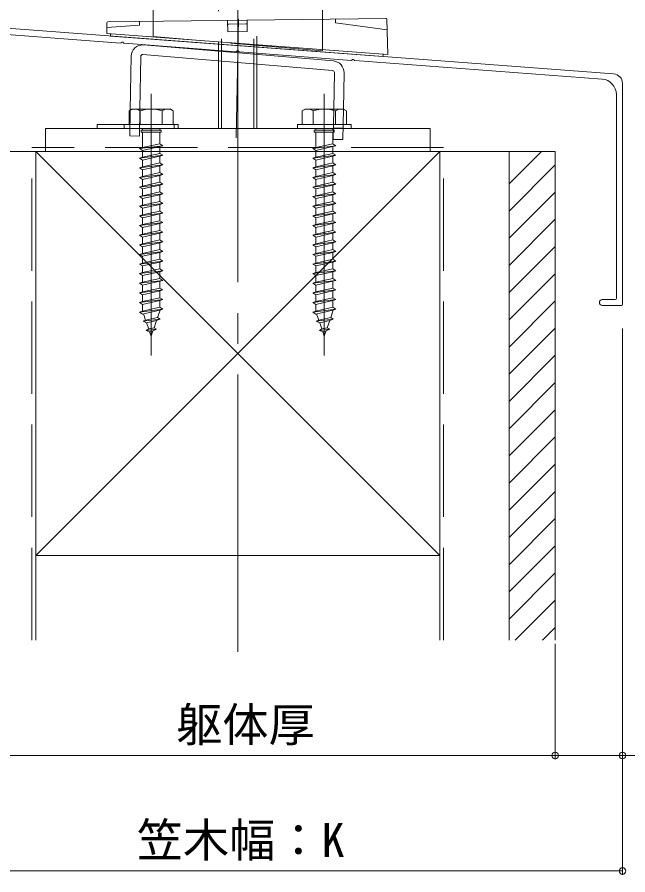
# Model space of a CAD drawing. Units: millimetres, scale not verified. Extents: x -990 to 990, y -820 to 2383.
# Drawn here: x -354.3 to -195.6, y -47 to 175.9 of the extents above; entities that cross this region are included whole.
import ezdxf
from ezdxf.enums import TextEntityAlignment as Align

# ---------------------------------------------------------------- set-up
doc = ezdxf.new("R2010")
doc.units = ezdxf.units.MM
doc.header["$LTSCALE"] = 8
doc.linetypes.add('CHAIN2', pattern=[12, 9, -1, 1, -1])
doc.linetypes.add('DASHED3', pattern=[4, 3, -1])
for name, color, linetype, lineweight in [('0-4_YKK_12', 4, 'DASHED3', 9), ('0-5_YKK_13', 3, 'Continuous', 9), ('0-6_YKK_D', 3, 'Continuous', 18), ('0-7_YSS_K', 7, 'Continuous', 9), ('0-8_YKK_A1', 6, 'Continuous', 9)]:
    doc.layers.add(name, color=color, linetype=linetype, lineweight=lineweight)
doc.styles.add('ＭＳ ゴシック', font='')
doc.styles.get('ＭＳ ゴシック').set_extended_font_data('MS Gothic')

msp = doc.modelspace()

# ---------------------------------------------------------------- linework, layer by layer
at = {"layer": '0-4_YKK_12', "linetype": 'CHAIN2'}
for p, q in [((-297.01, 136.045), (-297.01, 272.045)), ((-297.394, 144.606), (-296.855, 175.485)), ((-319.51, 156.045), (-319.51, 88.006)), ((-274.51, 156.045), (-274.51, 88.006))]:
    msp.add_line(p, q, dxfattribs=at)
at = {"layer": '0-4_YKK_12'}
for p, q in [((-302.01, 265.545), (-302.01, 147.045)), ((-301.2, 266.355), (-301.2, 147.045)), ((-292.82, 266.355), (-292.82, 147.045)), ((-292.01, 147.045), (-292.01, 265.545)), ((-319.01, 243.047), (-319.01, 170.933)), ((-275.01, 243.047), (-275.01, 167.161)), ((-275.01, 167.161), (-319.01, 170.933)), ((-324.973, 151.779), (-325.09, 145.089)), ((-322.468, 152.045), (-322.591, 145.045)), ((-272.061, 152.045), (-272.198, 144.166)), ((-269.56, 152.045), (-269.699, 144.122)), ((-326.51, 148.045), (-313.51, 148.045)), ((-325.038, 148.089), (-322.538, 148.045)), ((-313.51, 148.045), (-313.51, 147.045)), ((-272.146, 147.165), (-269.646, 147.122)), ((-326.51, 147.045), (-313.51, 147.045)), ((-325.09, 145.089), (-322.591, 145.045)), ((-322.11, 146.545), (-322.11, 146.045)), ((-316.91, 146.545), (-322.11, 146.545)), ((-316.91, 146.045), (-322.11, 146.045)), ((-321.76, 147.045), (-321.76, 146.545)), ((-321.76, 142.045), (-321.76, 146.045)), ((-317.26, 147.045), (-317.26, 146.545)), ((-317.26, 146.045), (-317.26, 143.045)), ((-316.91, 146.545), (-316.91, 146.045)), ((-277.11, 146.545), (-277.11, 146.045)), ((-271.91, 146.545), (-277.11, 146.545)), ((-271.91, 146.045), (-277.11, 146.045)), ((-276.76, 147.045), (-276.76, 146.545)), ((-276.76, 142.045), (-276.76, 146.045)), ((-272.26, 147.045), (-272.26, 146.545)), ((-272.26, 146.045), (-272.26, 143.045)), ((-271.91, 146.545), (-271.91, 146.045)), ((-272.198, 144.166), (-269.699, 144.122)), ((-316.51, 142.545), (-322.51, 141.795)), ((-317.26, 142.295), (-321.76, 141.295)), ((-321.76, 139.545), (-321.76, 141.295)), ((-317.26, 140.545), (-321.76, 139.545)), ((-317.26, 142.295), (-317.26, 140.545)), ((-317.26, 140.545), (-316.51, 140.045)), ((-271.51, 142.545), (-277.51, 141.795)), ((-272.26, 142.295), (-276.76, 141.295)), ((-276.76, 139.545), (-276.76, 141.295)), ((-272.26, 140.545), (-276.76, 139.545)), ((-272.26, 142.295), (-272.26, 140.545)), ((-272.26, 140.545), (-271.51, 140.045)), ((-316.51, 140.045), (-322.51, 139.295)), ((-321.76, 139.545), (-322.51, 139.295)), ((-322.51, 139.295), (-321.76, 138.795)), ((-317.26, 139.795), (-321.76, 138.795)), ((-321.76, 137.045), (-321.76, 138.795)), ((-316.51, 140.045), (-317.26, 139.795)), ((-317.26, 139.795), (-317.26, 138.045)), ((-271.51, 140.045), (-277.51, 139.295)), ((-276.76, 139.545), (-277.51, 139.295)), ((-277.51, 139.295), (-276.76, 138.795)), ((-272.26, 139.795), (-276.76, 138.795)), ((-276.76, 137.045), (-276.76, 138.795)), ((-271.51, 140.045), (-272.26, 139.795)), ((-272.26, 139.795), (-272.26, 138.045)), ((-316.51, 137.545), (-322.51, 136.795)), ((-317.26, 137.295), (-321.76, 136.295)), ((-321.76, 134.545), (-321.76, 136.295)), ((-317.26, 137.295), (-317.26, 135.545)), ((-271.51, 137.545), (-277.51, 136.795)), ((-272.26, 137.295), (-276.76, 136.295)), ((-276.76, 134.545), (-276.76, 136.295)), ((-272.26, 137.295), (-272.26, 135.545)), ((-316.51, 135.045), (-322.51, 134.295)), ((-317.26, 134.795), (-321.76, 133.795)), ((-321.76, 132.045), (-321.76, 133.795)), ((-317.26, 134.795), (-317.26, 133.045)), ((-271.51, 135.045), (-277.51, 134.295)), ((-272.26, 134.795), (-276.76, 133.795)), ((-276.76, 132.045), (-276.76, 133.795)), ((-272.26, 134.795), (-272.26, 133.045)), ((-316.51, 132.545), (-322.51, 131.795)), ((-317.26, 132.295), (-321.76, 131.295)), ((-317.26, 132.295), (-317.26, 130.545)), ((-271.51, 132.545), (-277.51, 131.795)), ((-272.26, 132.295), (-276.76, 131.295)), ((-272.26, 132.295), (-272.26, 130.545)), ((-316.51, 130.045), (-322.51, 129.295)), ((-321.76, 129.545), (-321.76, 131.295)), ((-317.26, 129.795), (-321.76, 128.795)), ((-317.26, 129.795), (-317.26, 128.045)), ((-271.51, 130.045), (-277.51, 129.295)), ((-276.76, 129.545), (-276.76, 131.295)), ((-272.26, 129.795), (-276.76, 128.795)), ((-272.26, 129.795), (-272.26, 128.045)), ((-316.51, 127.545), (-322.51, 126.795)), ((-321.76, 127.045), (-321.76, 128.795)), ((-317.26, 127.295), (-321.76, 126.295)), ((-317.26, 127.295), (-317.26, 125.545)), ((-271.51, 127.545), (-277.51, 126.795)), ((-276.76, 127.045), (-276.76, 128.795)), ((-272.26, 127.295), (-276.76, 126.295)), ((-272.26, 127.295), (-272.26, 125.545)), ((-316.51, 125.045), (-322.51, 124.295)), ((-321.76, 124.545), (-321.76, 126.295)), ((-271.51, 125.045), (-277.51, 124.295)), ((-276.76, 124.545), (-276.76, 126.295)), ((-317.26, 124.795), (-321.76, 123.795)), ((-321.76, 122.045), (-321.76, 123.795)), ((-317.26, 124.795), (-317.26, 123.045)), ((-272.26, 124.795), (-276.76, 123.795)), ((-276.76, 122.045), (-276.76, 123.795)), ((-272.26, 124.795), (-272.26, 123.045)), ((-316.51, 122.545), (-322.51, 121.795)), ((-317.26, 122.295), (-321.76, 121.295)), ((-321.76, 119.545), (-321.76, 121.295)), ((-317.26, 122.295), (-317.26, 120.545)), ((-271.51, 122.545), (-277.51, 121.795)), ((-272.26, 122.295), (-276.76, 121.295)), ((-276.76, 119.545), (-276.76, 121.295)), ((-272.26, 122.295), (-272.26, 120.545)), ((-316.51, 120.045), (-322.51, 119.295)), ((-317.26, 119.795), (-321.76, 118.795)), ((-321.76, 117.045), (-321.76, 118.795)), ((-317.26, 119.795), (-317.26, 118.045)), ((-271.51, 120.045), (-277.51, 119.295)), ((-272.26, 119.795), (-276.76, 118.795)), ((-276.76, 117.045), (-276.76, 118.795)), ((-272.26, 119.795), (-272.26, 118.045)), ((-316.51, 117.545), (-322.51, 116.795)), ((-317.26, 117.295), (-321.76, 116.295)), ((-321.76, 114.545), (-321.76, 116.295)), ((-317.26, 117.295), (-317.26, 115.545)), ((-271.51, 117.545), (-277.51, 116.795)), ((-272.26, 117.295), (-276.76, 116.295)), ((-276.76, 114.545), (-276.76, 116.295)), ((-272.26, 117.295), (-272.26, 115.545)), ((-316.51, 115.045), (-322.51, 114.295)), ((-317.26, 114.795), (-321.76, 113.795)), ((-321.76, 112.045), (-321.76, 113.795)), ((-317.26, 114.795), (-317.26, 113.045)), ((-271.51, 115.045), (-277.51, 114.295)), ((-272.26, 114.795), (-276.76, 113.795)), ((-276.76, 112.045), (-276.76, 113.795)), ((-272.26, 114.795), (-272.26, 113.045)), ((-316.51, 112.545), (-322.51, 111.795)), ((-317.26, 112.295), (-321.76, 111.295)), ((-317.26, 112.295), (-317.26, 110.545)), ((-271.51, 112.545), (-277.51, 111.795)), ((-272.26, 112.295), (-276.76, 111.295)), ((-272.26, 112.295), (-272.26, 110.545)), ((-316.51, 110.045), (-322.51, 109.295)), ((-321.76, 109.545), (-321.76, 111.295)), ((-317.26, 109.795), (-321.76, 108.795)), ((-317.26, 109.795), (-317.26, 108.045)), ((-271.51, 110.045), (-277.51, 109.295)), ((-276.76, 109.545), (-276.76, 111.295)), ((-272.26, 109.795), (-276.76, 108.795)), ((-272.26, 109.795), (-272.26, 108.045)), ((-316.51, 107.545), (-322.51, 106.795)), ((-321.76, 107.045), (-321.76, 108.795)), ((-317.26, 107.295), (-321.76, 106.295)), ((-317.26, 107.295), (-317.26, 105.545)), ((-271.51, 107.545), (-277.51, 106.795)), ((-276.76, 107.045), (-276.76, 108.795)), ((-272.26, 107.295), (-276.76, 106.295)), ((-272.26, 107.295), (-272.26, 105.545)), ((-316.51, 105.045), (-322.51, 104.295)), ((-321.76, 104.545), (-321.76, 106.295)), ((-317.26, 104.795), (-321.76, 103.795)), ((-317.26, 104.795), (-317.26, 103.045)), ((-271.51, 105.045), (-277.51, 104.295)), ((-276.76, 104.545), (-276.76, 106.295)), ((-272.26, 104.795), (-276.76, 103.795)), ((-272.26, 104.795), (-272.26, 103.045)), ((-316.51, 102.545), (-322.51, 101.795)), ((-321.76, 102.045), (-321.76, 103.795)), ((-271.51, 102.545), (-277.51, 101.795)), ((-276.76, 102.045), (-276.76, 103.795)), ((-317.26, 102.295), (-321.76, 101.295)), ((-321.76, 99.579), (-321.76, 101.295)), ((-317.26, 102.295), (-317.26, 100.545)), ((-272.26, 102.295), (-276.76, 101.295)), ((-276.76, 99.579), (-276.76, 101.295)), ((-272.26, 102.295), (-272.26, 100.545)), ((-316.51, 100.045), (-322.51, 99.295)), ((-317.26, 99.795), (-321.76, 98.795)), ((-321.748, 99.547), (-321.76, 99.579)), ((-320.949, 97.225), (-321.509, 98.851)), ((-317.26, 99.579), (-317.832, 97.918)), ((-317.26, 99.795), (-317.26, 99.579)), ((-271.51, 100.045), (-277.51, 99.295)), ((-272.26, 99.795), (-276.76, 98.795)), ((-276.748, 99.547), (-276.76, 99.579)), ((-275.949, 97.225), (-276.509, 98.851)), ((-272.26, 99.579), (-272.832, 97.918)), ((-272.26, 99.795), (-272.26, 99.579)), ((-317.196, 97.459), (-321.632, 96.905)), ((-321.632, 96.905), (-320.949, 97.225)), ((-321.632, 96.905), (-320.709, 96.528)), ((-317.832, 97.918), (-320.949, 97.225)), ((-318.111, 97.106), (-320.709, 96.528)), ((-320.149, 94.903), (-320.709, 96.528)), ((-318.111, 97.106), (-318.764, 95.211)), ((-317.196, 97.459), (-318.111, 97.106)), ((-317.196, 97.459), (-317.832, 97.918)), ((-272.196, 97.459), (-276.632, 96.905)), ((-276.632, 96.905), (-275.949, 97.225)), ((-276.632, 96.905), (-275.709, 96.528)), ((-272.832, 97.918), (-275.949, 97.225)), ((-273.111, 97.106), (-275.709, 96.528)), ((-275.149, 94.903), (-275.709, 96.528)), ((-273.111, 97.106), (-273.764, 95.211)), ((-272.196, 97.459), (-273.111, 97.106)), ((-272.196, 97.459), (-272.832, 97.918)), ((-320.806, 94.508), (-320.149, 94.903)), ((-318.096, 94.847), (-320.806, 94.508)), ((-320.806, 94.508), (-319.909, 94.206)), ((-318.764, 95.211), (-320.149, 94.903)), ((-319.043, 94.399), (-319.909, 94.206)), ((-319.51, 93.045), (-319.909, 94.206)), ((-319.043, 94.399), (-319.51, 93.045)), ((-318.096, 94.847), (-319.043, 94.399)), ((-318.096, 94.847), (-318.764, 95.211)), ((-275.806, 94.508), (-275.149, 94.903)), ((-273.096, 94.847), (-275.806, 94.508)), ((-275.806, 94.508), (-274.909, 94.206)), ((-273.764, 95.211), (-275.149, 94.903)), ((-274.043, 94.399), (-274.909, 94.206)), ((-274.51, 93.045), (-274.909, 94.206)), ((-274.043, 94.399), (-274.51, 93.045)), ((-273.096, 94.847), (-274.043, 94.399)), ((-273.096, 94.847), (-273.764, 95.211))]:
    msp.add_line(p, q, dxfattribs=at)
at = {"layer": '0-4_YKK_12', "linetype": 'Continuous'}
for p, q in [((-331.038, 174.446), (-331.052, 171.74)), ((-258.553, 175.64), (-330.742, 174.744)), ((-299.635, 174.835), (-299.644, 175.13)), ((-299.635, 174.835), (-299.554, 172.139)), ((-299.314, 174.134), (-294.844, 174.189)), ((-294.541, 174.898), (-294.555, 172.202)), ((-294.539, 175.193), (-294.541, 174.898)), ((-257.978, 166.259), (-258.25, 175.349)), ((-331.052, 171.74), (-257.978, 166.259)), ((-299.554, 172.139), (-294.555, 172.202)), ((-321.477, 168.716), (-272.142, 164.555)), ((-324.729, 165.779), (-324.973, 151.779)), ((-322.229, 165.735), (-322.468, 152.045)), ((-321.687, 166.225), (-272.353, 162.064)), ((-271.895, 161.557), (-272.061, 152.045)), ((-269.395, 161.513), (-269.56, 152.045)), ((-324.51, 152.045), (-325.26, 151.612)), ((-325.26, 151.614), (-325.26, 148.045)), ((-324.51, 152.045), (-314.51, 152.045)), ((-322.396, 148.045), (-322.396, 151.598)), ((-316.623, 148.045), (-316.623, 151.598)), ((-314.51, 152.045), (-313.76, 151.612)), ((-313.76, 148.045), (-313.76, 151.614)), ((-279.51, 152.045), (-280.26, 151.612)), ((-280.26, 151.614), (-280.26, 148.045)), ((-279.51, 152.045), (-269.51, 152.045)), ((-277.396, 148.045), (-277.396, 151.598)), ((-271.623, 148.045), (-271.623, 151.598)), ((-269.51, 152.045), (-268.76, 151.612)), ((-268.76, 148.045), (-268.76, 151.614)), ((-333.51, 148.045), (-326.51, 148.045)), ((-333.51, 148.045), (-333.51, 147.045)), ((-312.51, 148.045), (-326.51, 148.045)), ((-326.51, 148.045), (-326.51, 147.045)), ((-313.76, 148.045), (-325.26, 148.045)), ((-312.51, 148.045), (-312.51, 147.045)), ((-267.51, 148.045), (-281.51, 148.045)), ((-281.51, 148.045), (-281.51, 147.045)), ((-268.76, 148.045), (-280.26, 148.045)), ((-267.51, 148.045), (-267.51, 147.045)), ((-247.01, 147.045), (-347.01, 147.045)), ((-347.01, 147.045), (-347.01, 141.045)), ((-333.51, 147.045), (-326.51, 147.045)), ((-312.51, 147.045), (-326.51, 147.045)), ((-267.51, 147.045), (-281.51, 147.045)), ((-247.01, 147.045), (-247.01, 141.045)), ((-247.01, 141.045), (-347.01, 141.045))]:
    msp.add_line(p, q, dxfattribs=at)
at = {"layer": '0-4_YKK_12'}
for points in [[(-331.044, 173.242), (-322.577, 173.845), (-322.572, 174.845)], [(-271.611, 175.478), (-271.581, 174.478), (-258.169, 172.661)], [(-317.26, 143.045), (-321.76, 142.045), (-322.51, 141.795), (-321.76, 141.295)], [(-317.26, 143.045), (-316.51, 142.545), (-317.26, 142.295)], [(-272.26, 143.045), (-276.76, 142.045), (-277.51, 141.795), (-276.76, 141.295)], [(-272.26, 143.045), (-271.51, 142.545), (-272.26, 142.295)], [(-317.26, 138.045), (-321.76, 137.045), (-322.51, 136.795), (-321.76, 136.295)], [(-317.26, 138.045), (-316.51, 137.545), (-317.26, 137.295)], [(-272.26, 138.045), (-276.76, 137.045), (-277.51, 136.795), (-276.76, 136.295)], [(-272.26, 138.045), (-271.51, 137.545), (-272.26, 137.295)], [(-317.26, 135.545), (-321.76, 134.545), (-322.51, 134.295), (-321.76, 133.795)], [(-317.26, 135.545), (-316.51, 135.045), (-317.26, 134.795)], [(-272.26, 135.545), (-276.76, 134.545), (-277.51, 134.295), (-276.76, 133.795)], [(-272.26, 135.545), (-271.51, 135.045), (-272.26, 134.795)], [(-317.26, 133.045), (-321.76, 132.045), (-322.51, 131.795), (-321.76, 131.295)], [(-317.26, 133.045), (-316.51, 132.545), (-317.26, 132.295)], [(-272.26, 133.045), (-276.76, 132.045), (-277.51, 131.795), (-276.76, 131.295)], [(-272.26, 133.045), (-271.51, 132.545), (-272.26, 132.295)], [(-317.26, 130.545), (-321.76, 129.545), (-322.51, 129.295), (-321.76, 128.795)], [(-317.26, 130.545), (-316.51, 130.045), (-317.26, 129.795)], [(-272.26, 130.545), (-276.76, 129.545), (-277.51, 129.295), (-276.76, 128.795)], [(-272.26, 130.545), (-271.51, 130.045), (-272.26, 129.795)], [(-317.26, 128.045), (-321.76, 127.045), (-322.51, 126.795), (-321.76, 126.295)], [(-317.26, 128.045), (-316.51, 127.545), (-317.26, 127.295)], [(-272.26, 128.045), (-276.76, 127.045), (-277.51, 126.795), (-276.76, 126.295)], [(-272.26, 128.045), (-271.51, 127.545), (-272.26, 127.295)], [(-317.26, 125.545), (-321.76, 124.545), (-322.51, 124.295), (-321.76, 123.795)], [(-317.26, 125.545), (-316.51, 125.045), (-317.26, 124.795)], [(-272.26, 125.545), (-276.76, 124.545), (-277.51, 124.295), (-276.76, 123.795)], [(-272.26, 125.545), (-271.51, 125.045), (-272.26, 124.795)], [(-317.26, 123.045), (-321.76, 122.045), (-322.51, 121.795), (-321.76, 121.295)], [(-317.26, 123.045), (-316.51, 122.545), (-317.26, 122.295)], [(-272.26, 123.045), (-276.76, 122.045), (-277.51, 121.795), (-276.76, 121.295)], [(-272.26, 123.045), (-271.51, 122.545), (-272.26, 122.295)], [(-317.26, 120.545), (-321.76, 119.545), (-322.51, 119.295), (-321.76, 118.795)], [(-317.26, 120.545), (-316.51, 120.045), (-317.26, 119.795)], [(-272.26, 120.545), (-276.76, 119.545), (-277.51, 119.295), (-276.76, 118.795)], [(-272.26, 120.545), (-271.51, 120.045), (-272.26, 119.795)], [(-317.26, 118.045), (-321.76, 117.045), (-322.51, 116.795), (-321.76, 116.295)], [(-317.26, 118.045), (-316.51, 117.545), (-317.26, 117.295)], [(-272.26, 118.045), (-276.76, 117.045), (-277.51, 116.795), (-276.76, 116.295)], [(-272.26, 118.045), (-271.51, 117.545), (-272.26, 117.295)], [(-317.26, 115.545), (-321.76, 114.545), (-322.51, 114.295), (-321.76, 113.795)], [(-317.26, 115.545), (-316.51, 115.045), (-317.26, 114.795)], [(-272.26, 115.545), (-276.76, 114.545), (-277.51, 114.295), (-276.76, 113.795)], [(-272.26, 115.545), (-271.51, 115.045), (-272.26, 114.795)], [(-317.26, 113.045), (-321.76, 112.045), (-322.51, 111.795), (-321.76, 111.295)], [(-317.26, 113.045), (-316.51, 112.545), (-317.26, 112.295)], [(-272.26, 113.045), (-276.76, 112.045), (-277.51, 111.795), (-276.76, 111.295)], [(-272.26, 113.045), (-271.51, 112.545), (-272.26, 112.295)], [(-317.26, 110.545), (-321.76, 109.545), (-322.51, 109.295), (-321.76, 108.795)], [(-317.26, 110.545), (-316.51, 110.045), (-317.26, 109.795)], [(-272.26, 110.545), (-276.76, 109.545), (-277.51, 109.295), (-276.76, 108.795)], [(-272.26, 110.545), (-271.51, 110.045), (-272.26, 109.795)], [(-317.26, 108.045), (-321.76, 107.045), (-322.51, 106.795), (-321.76, 106.295)], [(-317.26, 108.045), (-316.51, 107.545), (-317.26, 107.295)], [(-272.26, 108.045), (-276.76, 107.045), (-277.51, 106.795), (-276.76, 106.295)], [(-272.26, 108.045), (-271.51, 107.545), (-272.26, 107.295)], [(-317.26, 105.545), (-321.76, 104.545), (-322.51, 104.295), (-321.76, 103.795)], [(-317.26, 105.545), (-316.51, 105.045), (-317.26, 104.795)], [(-272.26, 105.545), (-276.76, 104.545), (-277.51, 104.295), (-276.76, 103.795)], [(-272.26, 105.545), (-271.51, 105.045), (-272.26, 104.795)], [(-317.26, 103.045), (-321.76, 102.045), (-322.51, 101.795), (-321.76, 101.295)], [(-317.26, 103.045), (-316.51, 102.545), (-317.26, 102.295)], [(-272.26, 103.045), (-276.76, 102.045), (-277.51, 101.795), (-276.76, 101.295)], [(-272.26, 103.045), (-271.51, 102.545), (-272.26, 102.295)], [(-317.26, 100.545), (-321.76, 99.545), (-322.51, 99.295), (-321.76, 98.795)], [(-317.26, 100.545), (-316.51, 100.045), (-317.26, 99.795)], [(-272.26, 100.545), (-276.76, 99.545), (-277.51, 99.295), (-276.76, 98.795)], [(-272.26, 100.545), (-271.51, 100.045), (-272.26, 99.795)]]:
    msp.add_lwpolyline(points, dxfattribs=at)
at = {"layer": '0-4_YKK_12', "linetype": 'Continuous'}
msp.add_lwpolyline([(-330.055, 171.665), (-330.102, 171.027), (-259.301, 165.717), (-259.253, 166.355)], dxfattribs=at)
for centre, radius, start, end in [((-330.738, 174.444), 0.3, 90.71085, 179.71085), ((-258.55, 175.34), 0.3, 1.71085, 90.71085), ((-321.729, 165.727), 3, 85.17906, 179), ((-321.729, 165.727), 0.5, 85.17906, 179), ((-272.395, 161.566), 3, 359, 85.17906), ((-272.395, 161.566), 0.5, 359, 85.17906), ((-323.84, 149.489), 2.556, 55.61575, 123.74822), ((-319.51, 142.492), 9.553, 72.41205, 107.58795), ((-315.179, 149.489), 2.556, 56.25178, 124.38425), ((-278.84, 149.489), 2.556, 55.61575, 123.74822), ((-274.51, 142.492), 9.553, 72.41205, 107.58795), ((-270.179, 149.489), 2.556, 56.25178, 124.38425)]:
    msp.add_arc(centre, radius, start, end, dxfattribs=at)
for centre, start_param, end_param in [((-299.312, 174.084), 1.5741112, 3.1446029), ((-294.845, 174.139), 6.280175, 7.8506668)]:
    msp.add_ellipse(centre, major_axis=(0.3, 0.004), ratio=0.167151, start_param=start_param, end_param=end_param, dxfattribs=at)
at = {"layer": '0-5_YKK_13', "linetype": 'CHAIN2'}
msp.add_line((-297.01, 11.045), (-297.01, 317.674), dxfattribs=at)
at = {"layer": '0-5_YKK_13'}
for p, q in [((-214.51, 141.045), (-379.51, 141.045)), ((-349.51, 141.045), (-244.51, 36.045)), ((-244.51, 141.045), (-349.51, 36.045)), ((-349.51, 141.045), (-349.51, 14.045)), ((-244.51, 141.045), (-244.51, 14.045)), ((-226.51, 141.045), (-226.51, 14.045)), ((-226.51, 132.637), (-218.102, 141.045)), ((-214.51, 141.045), (-214.51, 14.045)), ((-226.51, 125.566), (-214.51, 137.566)), ((-226.51, 118.495), (-214.51, 130.495)), ((-226.51, 111.424), (-214.51, 123.424)), ((-226.51, 104.353), (-214.51, 116.353)), ((-226.51, 97.282), (-214.51, 109.282)), ((-226.51, 90.211), (-214.51, 102.211)), ((-226.51, 83.14), (-214.51, 95.14)), ((-226.51, 76.069), (-214.51, 88.069)), ((-226.51, 68.998), (-214.51, 80.998)), ((-226.51, 61.927), (-214.51, 73.927)), ((-226.51, 54.856), (-214.51, 66.856)), ((-226.51, 47.784), (-214.51, 59.784)), ((-226.51, 40.713), (-214.51, 52.713)), ((-226.51, 33.642), (-214.51, 45.642)), ((-226.51, 26.571), (-214.51, 38.571)), ((-349.51, 36.045), (-244.51, 36.045)), ((-226.51, 19.5), (-214.51, 31.5)), ((-224.894, 14.045), (-214.51, 24.429)), ((-217.823, 14.045), (-214.51, 17.358))]:
    msp.add_line(p, q, dxfattribs=at)
at = {"layer": '0-5_YKK_13', "linetype": 'DASHED3'}
msp.add_line((-350.51, 14.045), (-350.51, 142.045), dxfattribs=at)
msp.add_lwpolyline([(-243.51, 14.045), (-243.51, 142.045), (-350.51, 142.045)], dxfattribs=at)
at = {"layer": '0-6_YKK_D'}
for p, q in [((-349.51, 141.045), (-244.51, 141.045)), ((-349.51, 141.045), (-349.51, 14.045)), ((-244.51, 141.045), (-244.51, 14.045))]:
    msp.add_line(p, q, dxfattribs=at)
at = {"layer": '0-7_YSS_K'}
for p, q in [((-394.323, 175.843), (-199.323, 161.218)), ((-394.323, 175.843), (-199.323, 161.218)), ((-327.466, 169.225), (-391.11, 173.998)), ((-327.466, 169.225), (-391.11, 173.998)), ((-297.466, 166.975), (-326.553, 169.156)), ((-297.466, 166.975), (-326.553, 169.156)), ((-267.466, 164.725), (-296.553, 166.906)), ((-267.466, 164.725), (-296.553, 166.906)), ((-202.31, 159.838), (-266.553, 164.656)), ((-202.31, 159.838), (-266.553, 164.656)), ((-197.01, 158.725), (-197.01, 101.345)), ((-197.01, 158.725), (-197.01, 101.345)), ((-198.61, 102.845), (-198.61, 155.849)), ((-198.61, 102.845), (-198.61, 155.849)), ((-202.26, 102.545), (-198.91, 102.545)), ((-202.26, 102.545), (-198.91, 102.545)), ((-197.31, 101.045), (-202.26, 101.045)), ((-197.31, 101.045), (-202.26, 101.045))]:
    msp.add_line(p, q, dxfattribs=at)
for centre, radius, start, end in [((-327.01, 169.19), 0.3, 19.28902, 152.13267), ((-327.01, 169.19), 0.3, 19.28902, 152.13267), ((-327.452, 169.424), 0.2, 265.71085, 332.13267), ((-327.452, 169.424), 0.2, 265.71085, 332.13267), ((-326.538, 169.356), 0.2, 199.28902, 265.71085), ((-326.538, 169.356), 0.2, 199.28902, 265.71085), ((-297.01, 166.94), 0.3, 19.28902, 152.13267), ((-297.01, 166.94), 0.3, 19.28902, 152.13267), ((-297.452, 167.174), 0.2, 265.71085, 332.13267), ((-297.452, 167.174), 0.2, 265.71085, 332.13267), ((-296.538, 167.106), 0.2, 199.28902, 265.71085), ((-296.538, 167.106), 0.2, 199.28902, 265.71085), ((-267.01, 164.69), 0.3, 19.28902, 152.13267), ((-267.01, 164.69), 0.3, 19.28902, 152.13267), ((-267.452, 164.924), 0.2, 265.71085, 332.13267), ((-267.452, 164.924), 0.2, 265.71085, 332.13267), ((-266.538, 164.856), 0.2, 199.28902, 265.71085), ((-266.538, 164.856), 0.2, 199.28902, 265.71085), ((-199.51, 158.725), 2.5, 0, 85.71085), ((-199.51, 158.725), 2.5, 0, 85.71085), ((-202.61, 155.849), 4, 0, 85.71085), ((-202.61, 155.849), 4, 0, 85.71085), ((-202.26, 101.795), 0.75, 90, 270), ((-202.26, 101.795), 0.75, 90, 270), ((-198.91, 102.845), 0.3, 270, 0), ((-198.91, 102.845), 0.3, 270, 0), ((-197.31, 101.345), 0.3, 270, 359.99709), ((-197.31, 101.345), 0.3, 270, 359.99709)]:
    msp.add_arc(centre, radius, start, end, dxfattribs=at)
at = {"layer": '0-8_YKK_A1'}
for p, q in [((-197.01, 95.045), (-197.01, -46.955)), ((-197.01, 94.045), (-197.01, -16.955)), ((-214.51, 13.045), (-214.51, -16.955)), ((-214.51, 13.045), (-214.51, -16.955)), ((-379.51, -15.955), (-214.51, -15.955)), ((-397.01, -45.955), (-197.01, -45.955))]:
    msp.add_line(p, q, dxfattribs=at)
msp.add_lwpolyline([(-214.51, -15.955), (-197.01, -15.955), (-115.45, -15.955)], dxfattribs=at)
for centre in [(-214.51, -15.955), (-214.51, -15.955), (-197.01, -15.955), (-197.01, -45.955)]:
    msp.add_circle(centre, 0.85, dxfattribs=at)

# ---------------------------------------------------------------- texts
at = {"layer": '0-8_YKK_A1', "style": 'ＭＳ ゴシック'}
for s, p in [('躯体厚', (-313.01, -14.955)), ('笠木幅：K', (-323.25, -44.955))]:
    msp.add_text(s, height=8.798, dxfattribs=at).set_placement(p, align=Align.BOTTOM_LEFT)

doc.saveas('drawing.dxf')
